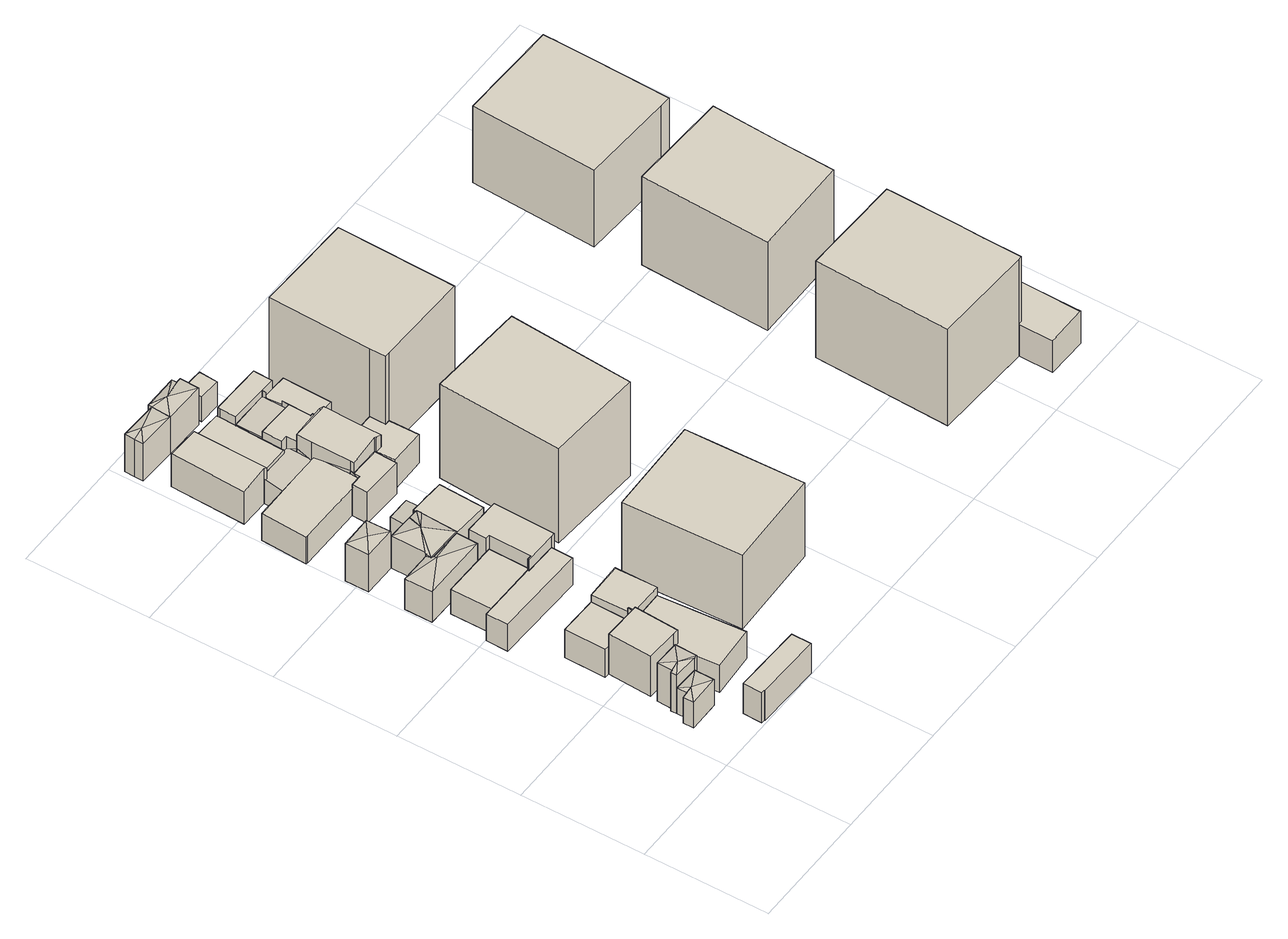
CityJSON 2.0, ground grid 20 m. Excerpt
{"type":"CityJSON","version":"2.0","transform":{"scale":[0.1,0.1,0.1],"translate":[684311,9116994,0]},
"CityObjects":{
"building1":{"type":"Building","attributes":{"Building Type":"Residential","Roof Shape":"hip","Roof Material":"Concrete Glazed Tile","Roof Material Code":"1","Roof Direction":"west","Building Height":5.02,"Roof Slope":28.1,"Footprint Area":14.86,"Solar PV Capacity Low":1.86,"Solar PV Capacity High":2.44,"Solar Annual Energy Low":2683,"Solar Annual Energy High":3536,"Suitable PV Area":11.11},"geometry":[{"type":"MultiSurface","lod":"2.2","boundaries":[[[0,1,2,3,4,5]],[[5,4,6,7]],[[4,3,8,6]],[[3,2,9,8]],[[2,1,10,9]],[[1,0,11,10]],[[0,5,7,11]],[[7,6,12]],[[6,8,12]],[[8,9,12]],[[9,10,12]],[[10,11,12]],[[11,7,12]]]}]},
"building2":{"type":"Building","attributes":{"Building Type":"Residential","Roof Shape":"hip","Roof Material":"Concrete Glazed Tile","Roof Material Code":"1","Roof Direction":"west","Building Height":7.4,"Roof Slope":26.6,"Footprint Area":15.6,"Solar PV Capacity Low":1.95,"Solar PV Capacity High":2.57,"Solar Annual Energy Low":2816,"Solar Annual Energy High":3711,"Suitable PV Area":11.66},"geometry":[{"type":"MultiSurface","lod":"2.2","boundaries":[[[13,14,15,1,0,16,17]],[[17,16,18,19]],[[16,0,20,18]],[[0,1,21,20]],[[1,15,22,21]],[[15,14,23,22]],[[14,13,24,23]],[[13,17,19,24]],[[19,18,25]],[[18,20,25]],[[20,21,25]],[[21,22,25]],[[22,23,25]],[[23,24,25]],[[24,19,25]]]}]},
"building3":{"type":"Building","attributes":{"Building Type":"Residential","Roof Shape":"shed","Roof Material":"Clay Tile Shingle","Roof Material Code":"3","Roof Direction":"west","Building Height":7.69,"Roof Slope":13.7,"Footprint Area":44.38,"Solar PV Capacity Low":5.56,"Solar PV Capacity High":7.3,"Solar Annual Energy Low":8012,"Solar Annual Energy High":10559,"Suitable PV Area":33.17},"geometry":[{"type":"MultiSurface","lod":"2.2","boundaries":[[[26,27,28,29,30,31,32,33,34,35]],[[35,34,36,37]],[[34,33,38,36]],[[33,32,39,38]],[[32,31,40,39]],[[31,30,41,40]],[[30,29,42,41]],[[29,28,43,42]],[[28,27,44,43]],[[27,26,45,44]],[[26,35,37,45]],[[37,36,38,39,40,41,42,43,44,45]]]}]},
"building4":{"type":"Building","attributes":{"Building Type":"Residential","Roof Shape":"flat","Roof Material":"Concrete Glazed Tile","Roof Material Code":"1","Roof Direction":"west","Building Height":5.83,"Roof Slope":10.1,"Footprint Area":35.69,"Solar PV Capacity Low":4.47,"Solar PV Capacity High":5.87,"Solar Annual Energy Low":6443,"Solar Annual Energy High":8491,"Suitable PV Area":26.68},"geometry":[{"type":"MultiSurface","lod":"2.2","boundaries":[[[46,47,48,49,50,51]],[[51,50,52,53]],[[50,49,54,52]],[[49,48,55,54]],[[48,47,56,55]],[[47,46,57,56]],[[46,51,53,57]],[[53,52,54,55,56,57]]]}]},
"building5":{"type":"Building","attributes":{"Building Type":"Residential","Roof Shape":"flat","Roof Material":"Concrete Glazed Tile","Roof Material Code":"1","Roof Direction":"west","Building Height":5.36,"Roof Slope":7.1,"Footprint Area":41.66,"Solar PV Capacity Low":5.22,"Solar PV Capacity High":6.85,"Solar Annual Energy Low":7521,"Solar Annual Energy High":9912,"Suitable PV Area":31.14},"geometry":[{"type":"MultiSurface","lod":"2.2","boundaries":[[[58,59,32,31,30,60]],[[60,30,61,62]],[[30,31,63,61]],[[31,32,64,63]],[[32,59,65,64]],[[59,58,66,65]],[[58,60,62,66]],[[62,61,63,64,65,66]]]}]},
"building6":{"type":"Building","attributes":{"Building Type":"Residential","Roof Shape":"flat","Roof Material":"Clay Tile Shingle","Roof Material Code":"3","Roof Direction":"west","Building Height":5.16,"Roof Slope":9,"Footprint Area":92.6,"Solar PV Capacity Low":11.59,"Solar PV Capacity High":15.23,"Solar Annual Energy Low":16718,"Solar Annual Energy High":22033,"Suitable PV Area":69.22},"geometry":[{"type":"MultiSurface","lod":"2.2","boundaries":[[[67,26,35,34,68,69]],[[69,68,70,71]],[[68,34,72,70]],[[34,35,73,72]],[[35,26,74,73]],[[26,67,75,74]],[[67,69,71,75]],[[71,70,72,73,74,75]]]}]},
"building7":{"type":"Building","attributes":{"Building Type":"Residential","Roof Shape":"flat","Roof Material":"Concrete Glazed Tile","Roof Material Code":"1","Roof Direction":"west","Building Height":4.67,"Roof Slope":15,"Footprint Area":62.73,"Solar PV Capacity Low":7.85,"Solar PV Capacity High":10.32,"Solar Annual Energy Low":11326,"Solar Annual Energy High":14926,"Suitable PV Area":46.89},"geometry":[{"type":"MultiSurface","lod":"2.2","boundaries":[[[76,77,78,79,80,81,82]],[[82,81,83,84]],[[81,80,85,83]],[[80,79,86,85]],[[79,78,87,86]],[[78,77,88,87]],[[77,76,89,88]],[[76,82,84,89]],[[84,83,85,86,87,88,89]]]}]},
"building8":{"type":"Building","attributes":{"Building Type":"Residential","Roof Shape":"flat","Roof Material":"Concrete Glazed Tile","Roof Material Code":"1","Roof Direction":"west","Building Height":5.17,"Roof Slope":12.9,"Footprint Area":53.27,"Solar PV Capacity Low":6.67,"Solar PV Capacity High":8.76,"Solar Annual Energy Low":9618,"Solar Annual Energy High":12676,"Suitable PV Area":39.82},"geometry":[{"type":"MultiSurface","lod":"2.2","boundaries":[[[90,91,80,79,92,93,94]],[[94,93,95,96]],[[93,92,97,95]],[[92,79,98,97]],[[79,80,99,98]],[[80,91,100,99]],[[91,90,101,100]],[[90,94,96,101]],[[96,95,97,98,99,100,101]]]}]},
"building9":{"type":"Building","attributes":{"Building Type":"Residential","Roof Shape":"hip","Roof Material":"Concrete Glazed Tile","Roof Material Code":"1","Roof Direction":"west","Building Height":5.91,"Roof Slope":29.9,"Footprint Area":43.3,"Solar PV Capacity Low":5.42,"Solar PV Capacity High":7.12,"Solar Annual Energy Low":7818,"Solar Annual Energy High":10303,"Suitable PV Area":32.37},"geometry":[{"type":"MultiSurface","lod":"2.2","boundaries":[[[102,103,104,105,106,107,108]],[[108,107,109,110]],[[107,106,111,109]],[[106,105,112,111]],[[105,104,113,112]],[[104,103,114,113]],[[103,102,115,114]],[[102,108,110,115]],[[110,109,116]],[[109,111,116]],[[111,112,116]],[[112,113,116]],[[113,114,116]],[[114,115,116]],[[115,110,116]]]}]},
"building10":{"type":"Building","attributes":{"Building Type":"Residential","Roof Shape":"hip","Roof Material":"Concrete Glazed Tile","Roof Material Code":"1","Roof Direction":"west","Building Height":7.17,"Roof Slope":28.3,"Footprint Area":20.21,"Solar PV Capacity Low":2.53,"Solar PV Capacity High":3.32,"Solar Annual Energy Low":3649,"Solar Annual Energy High":4809,"Suitable PV Area":15.11},"geometry":[{"type":"MultiSurface","lod":"2.2","boundaries":[[[117,118,119,120]],[[120,119,121,122]],[[119,118,123,121]],[[118,117,124,123]],[[117,120,122,124]],[[122,121,125]],[[121,123,125]],[[123,124,125]],[[124,122,125]]]}]},
"building11":{"type":"Building","attributes":{"Building Type":"Residential","Roof Shape":"gable","Roof Material":"Concrete Glazed Tile","Roof Material Code":"1","Roof Direction":"west","Building Height":6.72,"Roof Slope":27.5,"Footprint Area":40.57,"Solar PV Capacity Low":5.08,"Solar PV Capacity High":6.67,"Solar Annual Energy Low":7324,"Solar Annual Energy High":9652,"Suitable PV Area":30.32},"geometry":[{"type":"MultiSurface","lod":"2.2","boundaries":[[[60,28,27,26,67,126]],[[126,67,127,128]],[[67,26,129,127]],[[26,27,130,129]],[[27,28,131,130]],[[28,60,132,131]],[[60,126,128,132]],[[128,127,129,130,131,132]]]}]},
"building12":{"type":"Building","attributes":{"Building Type":"Residential","Roof Shape":"hip","Roof Material":"Concrete Glazed Tile","Roof Material Code":"1","Roof Direction":"west","Building Height":6.21,"Roof Slope":28.6,"Footprint Area":39.33,"Solar PV Capacity Low":4.92,"Solar PV Capacity High":6.47,"Solar Annual Energy Low":7101,"Solar Annual Energy High":9359,"Suitable PV Area":29.4},"geometry":[{"type":"MultiSurface","lod":"2.2","boundaries":[[[133,134,135,106,105,104,103,136,137,138]],[[138,137,139,140]],[[137,136,141,139]],[[136,103,142,141]],[[103,104,143,142]],[[104,105,144,143]],[[105,106,145,144]],[[106,135,146,145]],[[135,134,147,146]],[[134,133,148,147]],[[133,138,140,148]],[[140,139,149]],[[139,141,149]],[[141,142,149]],[[142,143,149]],[[143,144,149]],[[144,145,149]],[[145,146,149]],[[146,147,149]],[[147,148,149]],[[148,140,149]]]}]},
"building13":{"type":"Building","attributes":{"Building Type":"Residential","Roof Shape":"flat","Roof Material":"Concrete Glazed Tile","Roof Material Code":"1","Roof Direction":"west","Building Height":7.31,"Roof Slope":11.4,"Footprint Area":55.42,"Solar PV Capacity Low":6.94,"Solar PV Capacity High":9.11,"Solar Annual Energy Low":10005,"Solar Annual Energy High":13186,"Suitable PV Area":41.42},"geometry":[{"type":"MultiSurface","lod":"2.2","boundaries":[[[76,82,81,80,91,90,150,151,152]],[[152,151,153,154]],[[151,150,155,153]],[[150,90,156,155]],[[90,91,157,156]],[[91,80,158,157]],[[80,81,159,158]],[[81,82,160,159]],[[82,76,161,160]],[[76,152,154,161]],[[154,153,155,156,157,158,159,160,161]]]}]},
"building14":{"type":"Building","attributes":{"Building Type":"Residential","Roof Shape":"gable","Roof Material":"Clay Tile Shingle","Roof Material Code":"3","Roof Direction":"west","Building Height":5.2,"Roof Slope":34.1,"Footprint Area":95.48,"Solar PV Capacity Low":11.96,"Solar PV Capacity High":15.7,"Solar Annual Energy Low":17239,"Solar Annual Energy High":22720,"Suitable PV Area":71.37},"geometry":[{"type":"MultiSurface","lod":"2.2","boundaries":[[[162,163,164,165,166,167,168]],[[168,167,169,170]],[[167,166,171,169]],[[166,165,172,171]],[[165,164,173,172]],[[164,163,174,173]],[[163,162,175,174]],[[162,168,170,175]],[[170,169,171,172,173,174,175]]]}]},
"building15":{"type":"Building","attributes":{"Building Type":"Residential","Roof Shape":"gable","Roof Material":"Concrete Glazed Tile","Roof Material Code":"1","Roof Direction":"west","Building Height":4.27,"Roof Slope":28.1,"Footprint Area":11.21,"Solar PV Capacity Low":1.4,"Solar PV Capacity High":1.84,"Solar Annual Energy Low":2025,"Solar Annual Energy High":2668,"Suitable PV Area":8.38},"geometry":[{"type":"MultiSurface","lod":"2.2","boundaries":[[[176,133,138,136,137,136,177,178,179]],[[179,178,180,181]],[[178,177,182,180]],[[177,136,183,182]],[[136,137,184,183]],[[137,185,184]],[[137,136,186,185]],[[136,138,187,186]],[[138,133,188,187]],[[133,176,189,188]],[[176,179,181,189]],[[181,180,182,183,184,185,186,187,188,189]]]}]},
"building16":{"type":"Building","attributes":{"Building Type":"Residential","Roof Shape":"gable","Roof Material":"Concrete Glazed Tile","Roof Material Code":"1","Roof Direction":"west","Building Height":6.21,"Roof Slope":30.7,"Footprint Area":64.4,"Solar PV Capacity Low":8.06,"Solar PV Capacity High":10.59,"Solar Annual Energy Low":11627,"Solar Annual Energy High":15324,"Suitable PV Area":48.14},"geometry":[{"type":"MultiSurface","lod":"2.2","boundaries":[[[190,191,192,193,194,195]],[[195,194,196,197]],[[194,193,198,196]],[[193,192,199,198]],[[192,191,200,199]],[[191,190,201,200]],[[190,195,197,201]],[[197,196,198,199,200,201]]]}]},
"building17":{"type":"Building","attributes":{"Building Type":"Residential","Roof Shape":"flat","Roof Material":"Concrete Glazed Tile","Roof Material Code":"1","Roof Direction":"west","Building Height":5.93,"Roof Slope":9.4,"Footprint Area":43.77,"Solar PV Capacity Low":5.48,"Solar PV Capacity High":7.2,"Solar Annual Energy Low":7903,"Solar Annual Energy High":10415,"Suitable PV Area":32.72},"geometry":[{"type":"MultiSurface","lod":"2.2","boundaries":[[[136,137,103,202,203,204,178,177]],[[177,178,205,206]],[[178,204,207,205]],[[204,203,208,207]],[[203,202,209,208]],[[202,103,114,209]],[[103,137,210,114]],[[137,136,211,210]],[[136,177,206,211]],[[206,205,207,208,209,114,210,211]]]}]},
"building18":{"type":"Building","attributes":{"Building Type":"Residential","Roof Shape":"hip","Roof Material":"Concrete Glazed Tile","Roof Material Code":"1","Roof Direction":"west","Building Height":7.16,"Roof Slope":20.3,"Footprint Area":19.42,"Solar PV Capacity Low":2.43,"Solar PV Capacity High":3.19,"Solar Annual Energy Low":3505,"Solar Annual Energy High":4620,"Suitable PV Area":14.51},"geometry":[{"type":"MultiSurface","lod":"2.2","boundaries":[[[212,213,214,215,216,217]],[[217,216,218,219]],[[216,215,220,218]],[[215,214,221,220]],[[214,213,222,221]],[[213,212,223,222]],[[212,217,219,223]],[[219,218,224]],[[218,220,224]],[[220,221,224]],[[221,222,224]],[[222,223,224]],[[223,219,224]]]}]},
"building19":{"type":"Building","attributes":{"Building Type":"Residential","Roof Shape":"gable","Roof Material":"Concrete Glazed Tile","Roof Material Code":"1","Roof Direction":"west","Building Height":4.19,"Roof Slope":34.6,"Footprint Area":25.44,"Solar PV Capacity Low":3.19,"Solar PV Capacity High":4.18,"Solar Annual Energy Low":4594,"Solar Annual Energy High":6054,"Suitable PV Area":19.02},"geometry":[{"type":"MultiSurface","lod":"2.2","boundaries":[[[225,226,194,193,192,227,228,229,230]],[[230,229,231,232]],[[229,228,233,231]],[[228,227,234,233]],[[227,192,235,234]],[[192,193,236,235]],[[193,194,237,236]],[[194,226,238,237]],[[226,225,239,238]],[[225,230,232,239]],[[232,231,233,234,235,236,237,238,239]]]}]},
"building20":{"type":"Building","attributes":{"Building Type":"Residential","Roof Shape":"flat","Roof Material":"Concrete Glazed Tile","Roof Material Code":"1","Roof Direction":"west","Building Height":5.99,"Roof Slope":9.7,"Footprint Area":22.18,"Solar PV Capacity Low":2.78,"Solar PV Capacity High":3.65,"Solar Annual Energy Low":4005,"Solar Annual Energy High":5278,"Suitable PV Area":16.58},"geometry":[{"type":"MultiSurface","lod":"2.2","boundaries":[[[240,241,242,167,166,165,243,244]],[[244,243,245,246]],[[243,165,247,245]],[[165,166,248,247]],[[166,167,249,248]],[[167,242,250,249]],[[242,241,251,250]],[[241,240,252,251]],[[240,244,246,252]],[[246,245,247,248,249,250,251,252]]]}]},
"building21":{"type":"Building","attributes":{"Building Type":"Residential","Roof Shape":"gable","Roof Material":"Concrete Glazed Tile","Roof Material Code":"1","Roof Direction":"west","Building Height":4.96,"Roof Slope":26.5,"Footprint Area":57.08,"Solar PV Capacity Low":7.15,"Solar PV Capacity High":9.39,"Solar Annual Energy Low":10306,"Solar Annual Energy High":13582,"Suitable PV Area":42.67},"geometry":[{"type":"MultiSurface","lod":"2.2","boundaries":[[[195,194,226,225,253,254,255,256,257]],[[257,256,258,259]],[[256,255,260,258]],[[255,254,261,260]],[[254,253,262,261]],[[253,225,263,262]],[[225,226,264,263]],[[226,194,265,264]],[[194,195,266,265]],[[195,257,259,266]],[[259,258,260,261,262,263,264,265,266]]]}]},
"building22":{"type":"Building","attributes":{"Building Type":"Office Building","Roof Shape":"flat","Roof Material":"Asbestos Sheet","Roof Material Code":"4","Roof Direction":"west","Building Height":14.23,"Roof Slope":5.8,"Footprint Area":305.1,"Solar PV Capacity Low":41.14,"Solar PV Capacity High":54.03,"Solar Annual Energy Low":59321,"Solar Annual Energy High":78180,"Suitable PV Area":245.6},"geometry":[{"type":"MultiSurface","lod":"2.2","boundaries":[[[267,268,269,270,271]],[[271,270,272,273]],[[270,269,274,272]],[[269,268,275,274]],[[268,267,276,275]],[[267,271,273,276]],[[273,272,274,275,276]]]}]},
"building23":{"type":"Building","attributes":{"Building Type":"Residential","Roof Shape":"gable","Roof Material":"Concrete Glazed Tile","Roof Material Code":"1","Roof Direction":"west","Building Height":7.86,"Roof Slope":31,"Footprint Area":59.83,"Solar PV Capacity Low":7.49,"Solar PV Capacity High":9.84,"Solar Annual Energy Low":10802,"Solar Annual Energy High":14236,"Suitable PV Area":44.72},"geometry":[{"type":"MultiSurface","lod":"2.2","boundaries":[[[277,229,228,242,241,240,278,279,280,281]],[[281,280,282,283]],[[280,279,284,282]],[[279,278,285,284]],[[278,240,286,285]],[[240,241,287,286]],[[241,242,288,287]],[[242,228,289,288]],[[228,229,290,289]],[[229,277,291,290]],[[277,281,283,291]],[[283,282,284,285,286,287,288,289,290,291]]]}]},
"building24":{"type":"Building","attributes":{"Building Type":"Residential","Roof Shape":"hip","Roof Material":"Concrete Glazed Tile","Roof Material Code":"1","Roof Direction":"west","Building Height":7.12,"Roof Slope":28.1,"Footprint Area":24.57,"Solar PV Capacity Low":3.08,"Solar PV Capacity High":4.04,"Solar Annual Energy Low":4436,"Solar Annual Energy High":5847,"Suitable PV Area":18.37},"geometry":[{"type":"MultiSurface","lod":"2.2","boundaries":[[[292,293,294,295,296,297,214,213,298]],[[298,213,299,300]],[[213,214,301,299]],[[214,297,302,301]],[[297,296,303,302]],[[296,295,304,303]],[[295,294,305,304]],[[294,293,306,305]],[[293,292,307,306]],[[292,298,300,307]],[[300,299,308]],[[299,301,308]],[[301,302,308]],[[302,303,308]],[[303,304,308]],[[304,305,308]],[[305,306,308]],[[306,307,308]],[[307,300,308]]]}]},
"building25":{"type":"Building","attributes":{"Building Type":"Residential","Roof Shape":"flat","Roof Material":"Concrete Glazed Tile","Roof Material Code":"1","Roof Direction":"west","Building Height":6.62,"Roof Slope":9.2,"Footprint Area":28.11,"Solar PV Capacity Low":3.52,"Solar PV Capacity High":4.62,"Solar Annual Energy Low":5074,"Solar Annual Energy High":6687,"Suitable PV Area":21.01},"geometry":[{"type":"MultiSurface","lod":"2.2","boundaries":[[[309,310,311,312,253,225,230,229,277]],[[277,229,313,314]],[[229,230,315,313]],[[230,225,316,315]],[[225,253,317,316]],[[253,312,318,317]],[[312,311,319,318]],[[311,310,320,319]],[[310,309,321,320]],[[309,277,314,321]],[[314,313,315,316,317,318,319,320,321]]]}]},
"building26":{"type":"Building","attributes":{"Building Type":"Residential","Roof Shape":"gable","Roof Material":"Concrete Glazed Tile","Roof Material Code":"1","Roof Direction":"west","Building Height":5.24,"Roof Slope":34.9,"Footprint Area":26.9,"Solar PV Capacity Low":3.37,"Solar PV Capacity High":4.42,"Solar Annual Energy Low":4856,"Solar Annual Energy High":6400,"Suitable PV Area":20.11},"geometry":[{"type":"MultiSurface","lod":"2.2","boundaries":[[[254,253,312,311,322,323,324]],[[324,323,325,326]],[[323,322,327,325]],[[322,311,328,327]],[[311,312,329,328]],[[312,253,330,329]],[[253,254,331,330]],[[254,324,326,331]],[[326,325,327,328,329,330,331]]]}]},
"building27":{"type":"Building","attributes":{"Building Type":"Residential","Roof Shape":"shed","Roof Material":"Concrete Glazed Tile","Roof Material Code":"1","Roof Direction":"west","Building Height":5.5,"Roof Slope":18.6,"Footprint Area":36.81,"Solar PV Capacity Low":4.61,"Solar PV Capacity High":6.05,"Solar Annual Energy Low":6646,"Solar Annual Energy High":8759,"Suitable PV Area":27.52},"geometry":[{"type":"MultiSurface","lod":"2.2","boundaries":[[[332,333,334,280,279,278,335,336]],[[336,335,337,338]],[[335,278,339,337]],[[278,279,340,339]],[[279,280,341,340]],[[280,334,342,341]],[[334,333,343,342]],[[333,332,344,343]],[[332,336,338,344]],[[338,337,339,340,341,342,343,344]]]}]},
"building28":{"type":"Building","attributes":{"Building Type":"Residential","Roof Shape":"shed","Roof Material":"Concrete Glazed Tile","Roof Material Code":"1","Roof Direction":"west","Building Height":6.67,"Roof Slope":11.1,"Footprint Area":26.06,"Solar PV Capacity Low":3.26,"Solar PV Capacity High":4.29,"Solar Annual Energy Low":4706,"Solar Annual Energy High":6201,"Suitable PV Area":19.48},"geometry":[{"type":"MultiSurface","lod":"2.2","boundaries":[[[256,255,254,324,322,324,345,346]],[[346,345,347,348]],[[345,324,349,347]],[[324,322,350,349]],[[324,254,351,349]],[[254,255,352,351]],[[255,256,353,352]],[[256,346,348,353]],[[348,347,349,350,349,351,352,353]]]}]},
"building29":{"type":"Building","attributes":{"Building Type":"Residential","Roof Shape":"shed","Roof Material":"Concrete Glazed Tile","Roof Material Code":"1","Roof Direction":"west","Building Height":4.72,"Roof Slope":10,"Footprint Area":10.93,"Solar PV Capacity Low":1.37,"Solar PV Capacity High":1.8,"Solar Annual Energy Low":1972,"Solar Annual Energy High":2600,"Suitable PV Area":8.17},"geometry":[{"type":"MultiSurface","lod":"2.2","boundaries":[[[354,355,356,357,358]],[[358,357,359,360]],[[357,356,361,359]],[[356,355,362,361]],[[355,354,363,362]],[[354,358,360,363]],[[360,359,361,362,363]]]}]},
"building30":{"type":"Building","attributes":{"Building Type":"Residential","Roof Shape":"flat","Roof Material":"Concrete Glazed Tile","Roof Material Code":"1","Roof Direction":"west","Building Height":5.15,"Roof Slope":5.3,"Footprint Area":38.56,"Solar PV Capacity Low":4.83,"Solar PV Capacity High":6.34,"Solar Annual Energy Low":6963,"Solar Annual Energy High":9176,"Suitable PV Area":28.83},"geometry":[{"type":"MultiSurface","lod":"2.2","boundaries":[[[364,345,324,322,323,311,310,309,365,366]],[[366,365,367,368]],[[365,309,369,367]],[[309,310,370,369]],[[310,311,371,370]],[[311,323,372,371]],[[323,322,373,372]],[[322,324,374,373]],[[324,345,375,374]],[[345,364,376,375]],[[364,366,368,376]],[[368,367,369,370,371,372,373,374,375,376]]]}]},
"building31":{"type":"Building","attributes":{"Building Type":"Office Building","Roof Shape":"flat","Roof Material":"Asbestos Sheet","Roof Material Code":"4","Roof Direction":"west","Building Height":18.17,"Roof Slope":14.7,"Footprint Area":319.92,"Solar PV Capacity Low":43.14,"Solar PV Capacity High":56.66,"Solar Annual Energy Low":62203,"Solar Annual Energy High":81978,"Suitable PV Area":257.54},"geometry":[{"type":"MultiSurface","lod":"2.2","boundaries":[[[377,378,379,380]],[[380,379,381,382]],[[379,378,383,381]],[[378,377,384,383]],[[377,380,382,384]],[[382,381,383,384]]]}]},
"building32":{"type":"Building","attributes":{"Building Type":"Office Building","Roof Shape":"flat","Roof Material":"Asbestos Sheet","Roof Material Code":"4","Roof Direction":"west","Building Height":18.58,"Roof Slope":8.2,"Footprint Area":308.46,"Solar PV Capacity Low":41.59,"Solar PV Capacity High":54.63,"Solar Annual Energy Low":59974,"Solar Annual Energy High":79040,"Suitable PV Area":248.31},"geometry":[{"type":"MultiSurface","lod":"2.2","boundaries":[[[385,386,334,333,332,387]],[[387,332,388,389]],[[332,333,390,388]],[[333,334,391,390]],[[334,386,392,391]],[[386,385,393,392]],[[385,387,389,393]],[[389,388,390,391,392,393]]]}]},
"building33":{"type":"Building","attributes":{"Building Type":"Office Building","Roof Shape":"flat","Roof Material":"Asbestos Sheet","Roof Material Code":"4","Roof Direction":"west","Building Height":18.69,"Roof Slope":9.1,"Footprint Area":366.66,"Solar PV Capacity Low":49.44,"Solar PV Capacity High":64.94,"Solar Annual Energy Low":71291,"Solar Annual Energy High":93956,"Suitable PV Area":295.16},"geometry":[{"type":"MultiSurface","lod":"2.2","boundaries":[[[394,395,396,397,398,399,400,401]],[[401,400,402,403]],[[400,399,404,402]],[[399,398,405,404]],[[398,397,406,405]],[[397,396,407,406]],[[396,395,408,407]],[[395,394,409,408]],[[394,401,403,409]],[[403,402,404,405,406,407,408,409]]]}]},
"building34":{"type":"Building","attributes":{"Building Type":"Residential","Roof Shape":"gable","Roof Material":"Concrete Glazed Tile","Roof Material Code":"1","Roof Direction":"west","Building Height":6.08,"Roof Slope":26,"Footprint Area":73.06,"Solar PV Capacity Low":9.15,"Solar PV Capacity High":12.01,"Solar Annual Energy Low":13190,"Solar Annual Energy High":17383,"Suitable PV Area":54.61},"geometry":[{"type":"MultiSurface","lod":"2.2","boundaries":[[[410,411,412,413,398,397,396,414,415]],[[415,414,416,417]],[[414,396,418,416]],[[396,397,419,418]],[[397,398,420,419]],[[398,413,421,420]],[[413,412,422,421]],[[412,411,423,422]],[[411,410,424,423]],[[410,415,417,424]],[[417,416,418,419,420,421,422,423,424]]]}]},
"building35":{"type":"Building","attributes":{"Building Type":"Office Building","Roof Shape":"flat","Roof Material":"Asbestos Sheet","Roof Material Code":"4","Roof Direction":"west","Building Height":17.14,"Roof Slope":10.8,"Footprint Area":332.44,"Solar PV Capacity Low":44.82,"Solar PV Capacity High":58.87,"Solar Annual Energy Low":64636,"Solar Annual Energy High":85185,"Suitable PV Area":267.61},"geometry":[{"type":"MultiSurface","lod":"2.2","boundaries":[[[425,426,427,428,429,430,431]],[[431,430,432,433]],[[430,429,434,432]],[[429,428,435,434]],[[428,427,436,435]],[[427,426,437,436]],[[426,425,438,437]],[[425,431,433,438]],[[433,432,434,435,436,437,438]]]}]},
"building36":{"type":"Building","attributes":{"Building Type":"Residential","Roof Shape":"shed","Roof Material":"Concrete Glazed Tile","Roof Material Code":"1","Roof Direction":"west","Building Height":4.5,"Roof Slope":17,"Footprint Area":55.9,"Solar PV Capacity Low":7,"Solar PV Capacity High":9.19,"Solar Annual Energy Low":10092,"Solar Annual Energy High":13300,"Suitable PV Area":41.78},"geometry":[{"type":"MultiSurface","lod":"2.2","boundaries":[[[439,400,399,440,441,442,443,444,445]],[[445,444,446,447]],[[444,443,448,446]],[[443,442,449,448]],[[442,441,450,449]],[[441,440,451,450]],[[440,399,452,451]],[[399,400,453,452]],[[400,439,454,453]],[[439,445,447,454]],[[447,446,448,449,450,451,452,453,454]]]}]},
"building37":{"type":"Building","attributes":{"Building Type":"Office Building","Roof Shape":"flat","Roof Material":"Asbestos Sheet","Roof Material Code":"4","Roof Direction":"west","Building Height":14.8,"Roof Slope":12.6,"Footprint Area":343.45,"Solar PV Capacity Low":46.31,"Solar PV Capacity High":60.83,"Solar Annual Energy Low":66778,"Solar Annual Energy High":88007,"Suitable PV Area":276.48},"geometry":[{"type":"MultiSurface","lod":"2.2","boundaries":[[[455,456,457,458,459,460,461,462,463,464,465]],[[465,464,466,467]],[[464,463,468,466]],[[463,462,469,468]],[[462,461,470,469]],[[461,460,471,470]],[[460,459,472,471]],[[459,458,473,472]],[[458,457,474,473]],[[457,456,475,474]],[[456,455,476,475]],[[455,465,467,476]],[[467,466,468,469,470,471,472,473,474,475,476]]]}]}
},
"vertices":[
[85,108,0],[44,110,0],[44,93,0],[34,93,0],[34,76,0],[85,77,0],[34,76,50],[85,77,50],[34,93,50],[44,93,50],[44,110,50],[85,108,50],[54,93,53],
[49,145,0],[48,120,0],[44,120,0],[90,108,0],[91,144,0],[90,108,74],[91,144,74],[85,108,74],[44,110,74],[44,120,74],[48,120,74],[49,145,74],[64,122,77],
[117,226,0],[112,226,0],[112,233,0],[111,233,0],[110,233,0],[110,226,0],[55,227,0],[51,157,0],[104,155,0],[113,154,0],[104,155,77],[113,154,77],[51,157,78],[55,227,78],[110,226,77],[110,233,77],[111,233,77],[112,233,77],[112,226,77],[117,226,77],
[94,36,0],[93,5,0],[99,5,0],[99,4,0],[207,1,0],[207,33,0],[207,1,58],[207,33,58],[99,4,58],[99,5,58],[93,5,58],[94,36,58],
[48,294,0],[47,228,0],[111,293,0],[110,233,54],[111,293,54],[110,226,54],[55,227,54],[47,228,54],[48,294,54],
[172,227,0],[109,84,0],[182,89,0],[109,84,52],[182,89,52],[104,155,52],[113,154,52],[117,226,52],[172,227,52],
[116,466,0],[31,467,0],[31,399,0],[20,399,0],[115,398,0],[122,398,0],[123,466,0],[122,398,47],[123,466,47],[115,398,47],[20,399,47],[31,399,47],[31,467,47],[116,466,47],
[168,395,0],[115,396,0],[16,399,0],[15,364,0],[167,360,0],[15,364,52],[167,360,52],[16,399,52],[20,399,52],[115,398,52],[115,396,52],[168,395,52],
[113,478,0],[114,512,0],[55,514,0],[55,523,0],[58,523,0],[4,523,0],[4,479,0],[4,523,59],[4,479,59],[58,523,59],[55,523,59],[55,514,59],[114,512,59],[113,478,59],[58,507,63],
[4,619,0],[4,581,0],[57,581,0],[56,620,0],[57,581,72],[56,620,72],[4,581,72],[4,619,72],[30,600,75],
[171,294,0],[172,227,67],[171,294,68],[117,226,70],[112,226,68],[112,233,68],[111,293,67],
[101,580,0],[100,580,0],[58,581,0],[117,573,0],[117,572,0],[117,579,0],[117,572,62],[117,579,62],[117,573,62],[114,512,62],[55,514,62],[55,523,62],[58,523,62],[58,581,62],[100,580,62],[101,580,62],[89,554,68],
[175,395,0],[177,494,0],[117,495,0],[177,494,73],[117,495,73],[175,395,73],[168,395,73],[115,396,73],[115,398,73],[122,398,73],[123,466,73],[116,466,73],
[5,755,0],[1,680,0],[4,680,0],[111,679,0],[129,679,0],[130,695,0],[130,754,0],[130,695,62],[130,754,52],[129,679,52],[111,679,52],[4,680,52],[1,680,52],[5,755,52],
[102,612,0],[118,585,0],[140,584,0],[140,611,0],[140,584,43],[140,611,43],[118,585,51],[117,573,51],[117,572,51],[117,572,50],[117,573,50],[117,579,50],[101,580,43],[102,612,43],
[21,912,0],[17,791,0],[64,790,0],[70,790,0],[70,797,0],[74,910,0],[70,797,64],[74,910,62],[70,790,64],[64,790,68],[17,791,62],[21,912,64],
[174,509,0],[177,582,0],[142,584,0],[140,584,59],[118,585,59],[142,584,59],[177,582,59],[174,509,59],[117,572,59],[117,573,59],
[9,949,0],[71,947,0],[73,978,0],[12,980,0],[10,980,0],[9,964,0],[10,980,72],[9,964,72],[12,980,72],[73,978,72],[71,947,72],[9,949,72],[31,966,74],
[121,800,0],[121,796,0],[63,760,0],[132,759,0],[132,783,0],[132,800,0],[132,783,52],[132,800,42],[132,759,42],[63,760,42],[64,790,48],[70,790,48],[70,797,43],[121,796,44],[121,800,42],
[179,688,0],[131,689,0],[131,695,0],[110,654,0],[178,652,0],[110,654,60],[178,652,60],[111,679,60],[129,679,60],[130,695,60],[131,695,60],[131,689,60],[179,688,60],
[122,832,0],[124,876,0],[125,902,0],[125,906,0],[125,908,0],[125,906,50],[125,908,50],[125,902,50],[124,876,50],[122,832,51],[121,800,51],[121,796,51],[70,797,50],[74,910,51],
[380,275,0],[379,320,0],[218,315,0],[225,124,0],[385,130,0],[225,124,142],[385,130,142],[218,315,142],[379,320,142],[380,275,142],
[187,782,0],[183,688,0],[194,688,0],[195,732,0],[196,782,0],[195,732,79],[196,782,79],[194,688,79],[183,688,85],[179,688,88],[131,689,79],[131,695,79],[132,759,79],[132,783,79],[187,782,83],
[139,976,0],[131,976,0],[131,984,0],[75,984,0],[74,984,0],[74,978,0],[138,945,0],[71,947,71],[138,945,71],[73,978,71],[74,978,71],[74,984,71],[75,984,71],[131,984,71],[131,976,71],[139,976,71],[98,970,75],
[187,794,0],[183,794,0],[184,841,0],[183,830,0],[132,783,66],[187,782,66],[132,800,66],[121,800,66],[122,832,66],[183,830,66],[184,841,66],[183,794,66],[187,794,66],
[184,868,0],[184,867,0],[185,874,0],[184,867,58],[185,874,54],[184,868,57],[184,841,60],[183,830,52],[122,832,54],[124,876,52],
[242,707,0],[234,707,0],[234,733,0],[184,658,0],[243,659,0],[184,658,57],[243,659,55],[183,688,57],[194,688,57],[195,732,57],[234,733,55],[234,707,55],[242,707,55],
[208,873,0],[209,904,0],[208,873,67],[209,904,67],[185,874,67],[184,868,67],[124,876,67],[125,902,67],[125,906,67],
[183,974,0],[167,975,0],[147,975,0],[145,945,0],[181,944,0],[145,945,48],[181,944,47],[147,975,48],[167,975,47],[183,974,47],
[211,873,0],[231,793,0],[233,872,0],[231,793,51],[233,872,51],[187,794,51],[183,794,51],[184,841,51],[184,867,51],[184,868,51],[185,874,51],[208,873,51],[211,873,51],
[394,610,0],[235,620,0],[222,419,0],[380,409,0],[222,419,182],[380,409,182],[235,620,182],[394,610,182],
[400,894,0],[239,899,0],[395,703,0],[242,707,186],[395,703,186],[234,707,186],[234,733,186],[239,899,186],[400,894,186],
[703,324,0],[695,105,0],[857,98,0],[863,98,0],[864,161,0],[866,206,0],[868,307,0],[868,319,0],[868,307,187],[868,319,187],[866,206,187],[864,161,187],[863,98,187],[857,98,187],[695,105,187],[703,324,187],
[923,56,0],[925,157,0],[865,157,0],[865,161,0],[856,43,0],[923,42,0],[856,43,61],[923,42,62],[857,98,61],[863,98,64],[864,161,64],[865,161,65],[865,157,65],[925,157,61],[923,56,62],
[871,407,0],[872,426,0],[875,498,0],[880,590,0],[881,608,0],[718,615,0],[709,406,0],[718,615,171],[709,406,171],[881,608,171],[880,590,171],[875,498,171],[872,426,171],[871,407,171],
[909,305,0],[919,203,0],[919,205,0],[921,232,0],[921,242,0],[923,280,0],[924,304,0],[923,280,45],[924,304,45],[921,242,45],[921,232,45],[919,205,45],[919,203,45],[866,206,47],[868,307,47],[909,305,45],
[720,890,0],[710,687,0],[861,679,0],[879,678,0],[882,776,0],[882,777,0],[884,856,0],[884,868,0],[884,875,0],[884,879,0],[884,885,0],[884,879,148],[884,885,148],[884,875,148],[884,868,148],[884,856,148],[882,777,148],[882,776,148],[879,678,148],[861,679,148],[710,687,148],[720,890,148]
]}
